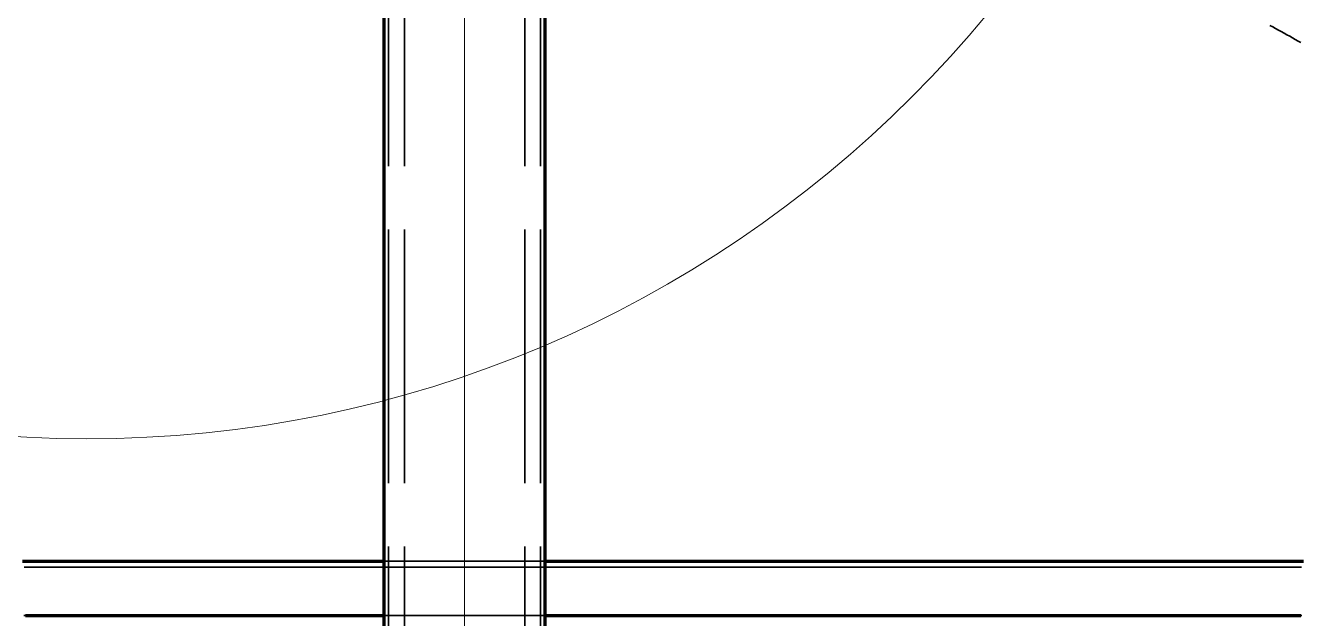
# Model space of a CAD drawing. Header units: millimetres. Extents: x 0 to 2382, y 0 to 420.
# Drawn here: x 282.48 to 302.61, y 297.55 to 306.91 of the extents above; entities that cross this region are included whole.
import ezdxf

# ---------------------------------------------------------------- set-up
doc = ezdxf.new("R2010")
doc.units = ezdxf.units.MM
doc.linetypes.add('IRAM-E-TRAZOS', pattern=[5, 4, -1])
doc.linetypes.add('IRAM-F-TRAZO-PUNTO', pattern=[20, 15, -2, 1, -2])
for name, color, linetype, lineweight in [('01-VISIBLE', 7, 'CONTINUOUS', 70), ('02-OCULTA', 4, 'IRAM-E-TRAZOS', 35), ('03-EJE', 1, 'IRAM-F-TRAZO-PUNTO', 18), ('08-FINA', 5, 'CONTINUOUS', 18)]:
    doc.layers.add(name, color=color, linetype=linetype, lineweight=lineweight)

msp = doc.modelspace()

# ---------------------------------------------------------------- linework, layer by layer
at = {"layer": '01-VISIBLE'}
for p, q in [((288.142, 285), (288.142, 313.962)), ((290.682, 285), (290.682, 313.962))]:
    msp.add_line(p, q, dxfattribs=at)
for points in [[(282.433, 298.45), (282.483, 298.45), (282.533, 298.45), (282.583, 298.45), (282.633, 298.45), (282.684, 298.45), (282.734, 298.45), (282.784, 298.45), (282.834, 298.45), (282.884, 298.45), (282.934, 298.45), (282.984, 298.45), (283.034, 298.45), (283.084, 298.45), (283.134, 298.45), (283.184, 298.45), (283.234, 298.45), (283.285, 298.45), (283.335, 298.45), (283.385, 298.45), (283.435, 298.45), (283.485, 298.45), (283.535, 298.45), (283.585, 298.45), (283.635, 298.45), (283.685, 298.45), (283.735, 298.45), (283.785, 298.45), (283.835, 298.45), (283.885, 298.45), (283.936, 298.45), (283.986, 298.45), (284.036, 298.45), (284.086, 298.45), (284.136, 298.45), (284.186, 298.45), (284.236, 298.45), (284.286, 298.45), (284.336, 298.45), (284.386, 298.45), (284.436, 298.45), (284.486, 298.45), (284.537, 298.45), (284.587, 298.45), (284.637, 298.45), (284.687, 298.45), (284.737, 298.45), (284.787, 298.45), (284.837, 298.45), (284.887, 298.45), (284.937, 298.45), (284.987, 298.45), (285.037, 298.45), (285.087, 298.45), (285.138, 298.45), (285.188, 298.45), (285.238, 298.45), (285.288, 298.45), (285.338, 298.45), (285.388, 298.45), (285.438, 298.45), (285.488, 298.45), (285.538, 298.45), (285.588, 298.45), (285.638, 298.45), (285.688, 298.45), (285.739, 298.45), (285.789, 298.45), (285.839, 298.45), (285.889, 298.45), (285.939, 298.45), (285.989, 298.45), (286.039, 298.45), (286.089, 298.45), (286.139, 298.45), (286.189, 298.45), (286.239, 298.45), (286.289, 298.45), (286.34, 298.45), (286.39, 298.45), (286.44, 298.45), (286.49, 298.45), (286.54, 298.45), (286.59, 298.45), (286.64, 298.45), (286.69, 298.45), (286.74, 298.45), (286.79, 298.45), (286.84, 298.45), (286.89, 298.45), (286.941, 298.45), (286.991, 298.45), (287.041, 298.45), (287.091, 298.45), (287.141, 298.45), (287.191, 298.45), (287.241, 298.45), (287.291, 298.45), (287.341, 298.45), (287.391, 298.45), (287.441, 298.45), (287.491, 298.45), (287.542, 298.45), (287.592, 298.45), (287.642, 298.45), (287.692, 298.45), (287.742, 298.45), (287.792, 298.45), (287.842, 298.45), (287.892, 298.45), (287.942, 298.45), (287.992, 298.45), (288.042, 298.45), (288.092, 298.45), (288.142, 298.45)], [(290.682, 298.45), (290.733, 298.45), (290.783, 298.45), (290.833, 298.45), (290.883, 298.45), (290.933, 298.45), (290.983, 298.45), (291.033, 298.45), (291.083, 298.45), (291.133, 298.45), (291.183, 298.45), (291.233, 298.45), (291.283, 298.45), (291.334, 298.45), (291.384, 298.45), (291.434, 298.45), (291.484, 298.45), (291.534, 298.45), (291.584, 298.45), (291.634, 298.45), (291.684, 298.45), (291.734, 298.45), (291.784, 298.45), (291.834, 298.45), (291.884, 298.45), (291.935, 298.45), (291.985, 298.45), (292.035, 298.45), (292.085, 298.45), (292.135, 298.45), (292.185, 298.45), (292.235, 298.45), (292.285, 298.45), (292.335, 298.45), (292.385, 298.45), (292.435, 298.45), (292.485, 298.45), (292.536, 298.45), (292.586, 298.45), (292.636, 298.45), (292.686, 298.45), (292.736, 298.45), (292.786, 298.45), (292.836, 298.45), (292.886, 298.45), (292.936, 298.45), (292.986, 298.45), (293.036, 298.45), (293.086, 298.45), (293.137, 298.45), (293.187, 298.45), (293.237, 298.45), (293.287, 298.45), (293.337, 298.45), (293.387, 298.45), (293.437, 298.45), (293.487, 298.45), (293.537, 298.45), (293.587, 298.45), (293.637, 298.45), (293.687, 298.45), (293.738, 298.45), (293.788, 298.45), (293.838, 298.45), (293.888, 298.45), (293.938, 298.45), (293.988, 298.45), (294.038, 298.45), (294.088, 298.45), (294.138, 298.45), (294.188, 298.45), (294.238, 298.45), (294.288, 298.45), (294.339, 298.45), (294.389, 298.45), (294.439, 298.45), (294.489, 298.45), (294.539, 298.45), (294.589, 298.45), (294.639, 298.45), (294.689, 298.45), (294.739, 298.45), (294.789, 298.45), (294.839, 298.45), (294.889, 298.45), (294.94, 298.45), (294.99, 298.45), (295.04, 298.45), (295.09, 298.45), (295.14, 298.45), (295.19, 298.45), (295.24, 298.45), (295.29, 298.45), (295.34, 298.45), (295.39, 298.45), (295.44, 298.45), (295.49, 298.45), (295.54, 298.45), (295.591, 298.45), (295.641, 298.45), (295.691, 298.45), (295.741, 298.45), (295.791, 298.45), (295.841, 298.45), (295.891, 298.45), (295.941, 298.45), (295.991, 298.45), (296.041, 298.45), (296.091, 298.45), (296.141, 298.45), (296.192, 298.45), (296.242, 298.45), (296.292, 298.45), (296.342, 298.45), (296.392, 298.45), (296.442, 298.45), (296.492, 298.45), (296.542, 298.45), (296.592, 298.45), (296.642, 298.45), (296.692, 298.45), (296.742, 298.45), (296.793, 298.45), (296.843, 298.45), (296.893, 298.45), (296.943, 298.45), (296.993, 298.45), (297.043, 298.45), (297.093, 298.45), (297.143, 298.45), (297.193, 298.45), (297.243, 298.45), (297.293, 298.45), (297.343, 298.45), (297.394, 298.45), (297.444, 298.45), (297.494, 298.45), (297.544, 298.45), (297.594, 298.45), (297.644, 298.45), (297.694, 298.45), (297.744, 298.45), (297.794, 298.45), (297.844, 298.45), (297.894, 298.45), (297.944, 298.45), (297.995, 298.45), (298.045, 298.45), (298.095, 298.45), (298.145, 298.45), (298.195, 298.45), (298.245, 298.45), (298.295, 298.45), (298.345, 298.45), (298.395, 298.45), (298.445, 298.45), (298.495, 298.45), (298.545, 298.45), (298.596, 298.45), (298.646, 298.45), (298.696, 298.45), (298.746, 298.45), (298.796, 298.45), (298.846, 298.45), (298.896, 298.45), (298.946, 298.45), (298.996, 298.45), (299.046, 298.45), (299.096, 298.45), (299.146, 298.45), (299.197, 298.45), (299.247, 298.45), (299.297, 298.45), (299.347, 298.45), (299.397, 298.45), (299.447, 298.45), (299.497, 298.45), (299.547, 298.45), (299.597, 298.45), (299.647, 298.45), (299.697, 298.45), (299.747, 298.45), (299.797, 298.45), (299.848, 298.45), (299.898, 298.45), (299.948, 298.45), (299.998, 298.45), (300.048, 298.45), (300.098, 298.45), (300.148, 298.45), (300.198, 298.45), (300.248, 298.45), (300.298, 298.45), (300.348, 298.45), (300.398, 298.45), (300.449, 298.45), (300.499, 298.45), (300.549, 298.45), (300.599, 298.45), (300.649, 298.45), (300.699, 298.45), (300.749, 298.45), (300.799, 298.45), (300.849, 298.45), (300.899, 298.45), (300.949, 298.45), (300.999, 298.45), (301.05, 298.45), (301.1, 298.45), (301.15, 298.45), (301.2, 298.45), (301.25, 298.45), (301.3, 298.45), (301.35, 298.45), (301.4, 298.45), (301.45, 298.45), (301.5, 298.45), (301.55, 298.45), (301.6, 298.45), (301.651, 298.45), (301.701, 298.45), (301.751, 298.45), (301.801, 298.45), (301.851, 298.45), (301.901, 298.45), (301.951, 298.45), (302.001, 298.45), (302.051, 298.45), (302.101, 298.45), (302.151, 298.45), (302.201, 298.45), (302.252, 298.45), (302.302, 298.45), (302.352, 298.45), (302.402, 298.45), (302.452, 298.45), (302.502, 298.45), (302.552, 298.45), (302.602, 298.45), (302.652, 298.45)], [(282.479, 297.595), (282.529, 297.595), (282.579, 297.595), (282.629, 297.595), (282.68, 297.595), (282.73, 297.595), (282.78, 297.595), (282.83, 297.595), (282.88, 297.595), (282.93, 297.595), (282.98, 297.595), (283.03, 297.595), (283.081, 297.595), (283.131, 297.595), (283.181, 297.595), (283.231, 297.595), (283.281, 297.595), (283.331, 297.595), (283.381, 297.595), (283.431, 297.595), (283.481, 297.595), (283.532, 297.595), (283.582, 297.595), (283.632, 297.595), (283.682, 297.595), (283.732, 297.595), (283.782, 297.595), (283.832, 297.595), (283.882, 297.595), (283.933, 297.595), (283.983, 297.595), (284.033, 297.595), (284.083, 297.595), (284.133, 297.595), (284.183, 297.595), (284.233, 297.595), (284.283, 297.595), (284.334, 297.595), (284.384, 297.595), (284.434, 297.595), (284.484, 297.595), (284.534, 297.595), (284.584, 297.595), (284.634, 297.595), (284.684, 297.595), (284.734, 297.595), (284.785, 297.595), (284.835, 297.595), (284.885, 297.595), (284.935, 297.595), (284.985, 297.595), (285.035, 297.595), (285.085, 297.595), (285.135, 297.595), (285.186, 297.595), (285.236, 297.595), (285.286, 297.595), (285.336, 297.595), (285.386, 297.595), (285.436, 297.595), (285.486, 297.595), (285.536, 297.595), (285.586, 297.595), (285.637, 297.595), (285.687, 297.595), (285.737, 297.595), (285.787, 297.595), (285.837, 297.595), (285.887, 297.595), (285.937, 297.595), (285.987, 297.595), (286.038, 297.595), (286.088, 297.595), (286.138, 297.595), (286.188, 297.595), (286.238, 297.595), (286.288, 297.595), (286.338, 297.595), (286.388, 297.595), (286.438, 297.595), (286.489, 297.595), (286.539, 297.595), (286.589, 297.595), (286.639, 297.595), (286.689, 297.595), (286.739, 297.595), (286.789, 297.595), (286.839, 297.595), (286.89, 297.595), (286.94, 297.595), (286.99, 297.595), (287.04, 297.595), (287.09, 297.595), (287.14, 297.595), (287.19, 297.595), (287.24, 297.595), (287.29, 297.595), (287.341, 297.595), (287.391, 297.595), (287.441, 297.595), (287.491, 297.595), (287.541, 297.595), (287.591, 297.595), (287.641, 297.595), (287.691, 297.595), (287.742, 297.595), (287.792, 297.595), (287.842, 297.595), (287.892, 297.595), (287.942, 297.595), (287.992, 297.595), (288.042, 297.595), (288.092, 297.595), (288.142, 297.595)], [(290.682, 297.595), (290.733, 297.595), (290.783, 297.595), (290.833, 297.595), (290.883, 297.595), (290.933, 297.595), (290.983, 297.595), (291.033, 297.595), (291.083, 297.595), (291.134, 297.595), (291.184, 297.595), (291.234, 297.595), (291.284, 297.595), (291.334, 297.595), (291.384, 297.595), (291.434, 297.595), (291.484, 297.595), (291.535, 297.595), (291.585, 297.595), (291.635, 297.595), (291.685, 297.595), (291.735, 297.595), (291.785, 297.595), (291.835, 297.595), (291.885, 297.595), (291.935, 297.595), (291.986, 297.595), (292.036, 297.595), (292.086, 297.595), (292.136, 297.595), (292.186, 297.595), (292.236, 297.595), (292.286, 297.595), (292.336, 297.595), (292.387, 297.595), (292.437, 297.595), (292.487, 297.595), (292.537, 297.595), (292.587, 297.595), (292.637, 297.595), (292.687, 297.595), (292.737, 297.595), (292.787, 297.595), (292.838, 297.595), (292.888, 297.595), (292.938, 297.595), (292.988, 297.595), (293.038, 297.595), (293.088, 297.595), (293.138, 297.595), (293.188, 297.595), (293.239, 297.595), (293.289, 297.595), (293.339, 297.595), (293.389, 297.595), (293.439, 297.595), (293.489, 297.595), (293.539, 297.595), (293.589, 297.595), (293.639, 297.595), (293.69, 297.595), (293.74, 297.595), (293.79, 297.595), (293.84, 297.595), (293.89, 297.595), (293.94, 297.595), (293.99, 297.595), (294.04, 297.595), (294.091, 297.595), (294.141, 297.595), (294.191, 297.595), (294.241, 297.595), (294.291, 297.595), (294.341, 297.595), (294.391, 297.595), (294.441, 297.595), (294.491, 297.595), (294.542, 297.595), (294.592, 297.595), (294.642, 297.595), (294.692, 297.595), (294.742, 297.595), (294.792, 297.595), (294.842, 297.595), (294.892, 297.595), (294.943, 297.595), (294.993, 297.595), (295.043, 297.595), (295.093, 297.595), (295.143, 297.595), (295.193, 297.595), (295.243, 297.595), (295.293, 297.595), (295.344, 297.595), (295.394, 297.595), (295.444, 297.595), (295.494, 297.595), (295.544, 297.595), (295.594, 297.595), (295.644, 297.595), (295.694, 297.595), (295.744, 297.595), (295.795, 297.595), (295.845, 297.595), (295.895, 297.595), (295.945, 297.595), (295.995, 297.595), (296.045, 297.595), (296.095, 297.595), (296.145, 297.595), (296.196, 297.595), (296.246, 297.595), (296.296, 297.595), (296.346, 297.595), (296.396, 297.595), (296.446, 297.595), (296.496, 297.595), (296.546, 297.595), (296.596, 297.595), (296.647, 297.595), (296.697, 297.595), (296.747, 297.595), (296.797, 297.595), (296.847, 297.595), (296.897, 297.595), (296.947, 297.595), (296.997, 297.595), (297.048, 297.595), (297.098, 297.595), (297.148, 297.595), (297.198, 297.595), (297.248, 297.595), (297.298, 297.595), (297.348, 297.595), (297.398, 297.595), (297.448, 297.595), (297.499, 297.595), (297.549, 297.595), (297.599, 297.595), (297.649, 297.595), (297.699, 297.595), (297.749, 297.595), (297.799, 297.595), (297.849, 297.595), (297.9, 297.595), (297.95, 297.595), (298, 297.595), (298.05, 297.595), (298.1, 297.595), (298.15, 297.595), (298.2, 297.595), (298.25, 297.595), (298.3, 297.595), (298.351, 297.595), (298.401, 297.595), (298.451, 297.595), (298.501, 297.595), (298.551, 297.595), (298.601, 297.595), (298.651, 297.595), (298.701, 297.595), (298.752, 297.595), (298.802, 297.595), (298.852, 297.595), (298.902, 297.595), (298.952, 297.595), (299.002, 297.595), (299.052, 297.595), (299.102, 297.595), (299.153, 297.595), (299.203, 297.595), (299.253, 297.595), (299.303, 297.595), (299.353, 297.595), (299.403, 297.595), (299.453, 297.595), (299.503, 297.595), (299.553, 297.595), (299.604, 297.595), (299.654, 297.595), (299.704, 297.595), (299.754, 297.595), (299.804, 297.595), (299.854, 297.595), (299.904, 297.595), (299.954, 297.595), (300.005, 297.595), (300.055, 297.595), (300.105, 297.595), (300.155, 297.595), (300.205, 297.595), (300.255, 297.595), (300.305, 297.595), (300.355, 297.595), (300.405, 297.595), (300.456, 297.595), (300.506, 297.595), (300.556, 297.595), (300.606, 297.595), (300.656, 297.595), (300.706, 297.595), (300.756, 297.595), (300.806, 297.595), (300.857, 297.595), (300.907, 297.595), (300.957, 297.595), (301.007, 297.595), (301.057, 297.595), (301.107, 297.595), (301.157, 297.595), (301.207, 297.595), (301.257, 297.595), (301.308, 297.595), (301.358, 297.595), (301.408, 297.595), (301.458, 297.595), (301.508, 297.595), (301.558, 297.595), (301.608, 297.595), (301.658, 297.595), (301.709, 297.595), (301.759, 297.595), (301.809, 297.595), (301.859, 297.595), (301.909, 297.595), (301.959, 297.595), (302.009, 297.595), (302.059, 297.595), (302.109, 297.595), (302.16, 297.595), (302.21, 297.595), (302.26, 297.595), (302.31, 297.595), (302.36, 297.595), (302.41, 297.595), (302.46, 297.595), (302.51, 297.595), (302.561, 297.595), (302.611, 297.595)]]:
    msp.add_lwpolyline(points, dxfattribs=at)
at = {"layer": '02-OCULTA'}
for p, q in [((288.142, 313.962), (288.142, 285)), ((290.682, 313.962), (290.682, 285)), ((288.212, 219.685), (288.212, 312.118)), ((288.462, 219.685), (288.462, 312.118)), ((290.362, 219.685), (290.362, 312.118)), ((290.612, 219.685), (290.612, 312.118))]:
    msp.add_line(p, q, dxfattribs=at)
for points in [[(302.125, 306.906), (302.17, 306.882), (302.214, 306.857), (302.259, 306.833), (302.303, 306.809), (302.347, 306.784), (302.392, 306.76), (302.436, 306.735), (302.48, 306.71), (302.524, 306.685), (302.568, 306.66), (302.612, 306.635)], [(289.412, 298.45), (289.362, 298.45), (289.312, 298.45), (289.262, 298.45), (289.212, 298.45), (289.162, 298.45), (289.112, 298.45), (289.062, 298.45), (289.012, 298.45), (288.962, 298.45), (288.912, 298.45), (288.862, 298.45), (288.812, 298.45), (288.762, 298.45), (288.712, 298.45), (288.662, 298.45), (288.611, 298.45), (288.561, 298.45), (288.511, 298.45), (288.461, 298.45), (288.411, 298.45), (288.361, 298.45), (288.311, 298.45), (288.261, 298.45), (288.211, 298.45), (288.161, 298.45), (288.111, 298.45), (288.061, 298.45), (288.011, 298.45), (287.961, 298.45), (287.911, 298.45), (287.86, 298.45), (287.81, 298.45), (287.76, 298.45), (287.71, 298.45), (287.66, 298.45), (287.61, 298.45), (287.56, 298.45), (287.51, 298.45), (287.46, 298.45), (287.41, 298.45), (287.36, 298.45), (287.31, 298.45), (287.26, 298.45), (287.21, 298.45), (287.16, 298.45), (287.109, 298.45), (287.059, 298.45), (287.009, 298.45), (286.959, 298.45), (286.909, 298.45), (286.859, 298.45), (286.809, 298.45), (286.759, 298.45), (286.709, 298.45), (286.659, 298.45), (286.609, 298.45), (286.559, 298.45), (286.509, 298.45), (286.459, 298.45), (286.409, 298.45), (286.358, 298.45), (286.308, 298.45), (286.258, 298.45), (286.208, 298.45), (286.158, 298.45), (286.108, 298.45), (286.058, 298.45), (286.008, 298.45), (285.958, 298.45), (285.908, 298.45), (285.858, 298.45), (285.808, 298.45), (285.758, 298.45), (285.708, 298.45), (285.658, 298.45), (285.607, 298.45), (285.557, 298.45), (285.507, 298.45), (285.457, 298.45), (285.407, 298.45), (285.357, 298.45), (285.307, 298.45), (285.257, 298.45), (285.207, 298.45), (285.157, 298.45), (285.107, 298.45), (285.057, 298.45), (285.007, 298.45), (284.957, 298.45), (284.907, 298.45), (284.857, 298.45), (284.806, 298.45), (284.756, 298.45), (284.706, 298.45), (284.656, 298.45), (284.606, 298.45), (284.556, 298.45), (284.506, 298.45), (284.456, 298.45), (284.406, 298.45), (284.356, 298.45), (284.306, 298.45), (284.256, 298.45), (284.206, 298.45), (284.156, 298.45), (284.106, 298.45), (284.055, 298.45), (284.005, 298.45), (283.955, 298.45), (283.905, 298.45), (283.855, 298.45), (283.805, 298.45), (283.755, 298.45), (283.705, 298.45), (283.655, 298.45), (283.605, 298.45), (283.555, 298.45), (283.505, 298.45), (283.455, 298.45), (283.405, 298.45), (283.355, 298.45), (283.304, 298.45), (283.254, 298.45), (283.204, 298.45), (283.154, 298.45), (283.104, 298.45), (283.054, 298.45), (283.004, 298.45), (282.954, 298.45), (282.904, 298.45), (282.854, 298.45), (282.804, 298.45), (282.754, 298.45), (282.704, 298.45), (282.654, 298.45), (282.604, 298.45), (282.553, 298.45), (282.503, 298.45), (282.453, 298.45)], [(289.412, 298.355), (289.362, 298.355), (289.312, 298.355), (289.262, 298.355), (289.212, 298.355), (289.162, 298.355), (289.112, 298.355), (289.062, 298.355), (289.012, 298.355), (288.962, 298.355), (288.912, 298.355), (288.862, 298.355), (288.812, 298.355), (288.762, 298.355), (288.712, 298.355), (288.662, 298.355), (288.612, 298.355), (288.562, 298.355), (288.512, 298.355), (288.462, 298.355), (288.412, 298.355), (288.362, 298.355), (288.312, 298.355), (288.262, 298.355), (288.212, 298.355), (288.162, 298.355), (288.112, 298.355), (288.062, 298.355), (288.012, 298.355), (287.962, 298.355), (287.912, 298.355), (287.861, 298.355), (287.811, 298.355), (287.761, 298.355), (287.711, 298.355), (287.661, 298.355), (287.611, 298.355), (287.561, 298.355), (287.511, 298.355), (287.461, 298.355), (287.411, 298.355), (287.361, 298.355), (287.311, 298.355), (287.261, 298.355), (287.211, 298.355), (287.161, 298.355), (287.111, 298.355), (287.061, 298.355), (287.011, 298.355), (286.961, 298.355), (286.911, 298.355), (286.861, 298.355), (286.811, 298.355), (286.761, 298.355), (286.711, 298.355), (286.661, 298.355), (286.611, 298.355), (286.561, 298.355), (286.511, 298.355), (286.461, 298.355), (286.411, 298.355), (286.361, 298.355), (286.31, 298.355), (286.26, 298.355), (286.21, 298.355), (286.16, 298.355), (286.11, 298.355), (286.06, 298.355), (286.01, 298.355), (285.96, 298.355), (285.91, 298.355), (285.86, 298.355), (285.81, 298.355), (285.76, 298.355), (285.71, 298.355), (285.66, 298.355), (285.61, 298.355), (285.56, 298.355), (285.51, 298.355), (285.46, 298.355), (285.41, 298.355), (285.36, 298.355), (285.31, 298.355), (285.26, 298.355), (285.21, 298.355), (285.16, 298.355), (285.11, 298.355), (285.06, 298.355), (285.01, 298.355), (284.96, 298.355), (284.91, 298.355), (284.86, 298.355), (284.81, 298.355), (284.759, 298.355), (284.709, 298.355), (284.659, 298.355), (284.609, 298.355), (284.559, 298.355), (284.509, 298.355), (284.459, 298.355), (284.409, 298.355), (284.359, 298.355), (284.309, 298.355), (284.259, 298.355), (284.209, 298.355), (284.159, 298.355), (284.109, 298.355), (284.059, 298.355), (284.009, 298.355), (283.959, 298.355), (283.909, 298.355), (283.859, 298.355), (283.809, 298.355), (283.759, 298.355), (283.709, 298.355), (283.659, 298.355), (283.609, 298.355), (283.559, 298.355), (283.509, 298.355), (283.459, 298.355), (283.409, 298.355), (283.359, 298.355), (283.309, 298.355), (283.259, 298.355), (283.208, 298.355), (283.158, 298.355), (283.108, 298.355), (283.058, 298.355), (283.008, 298.355), (282.958, 298.355), (282.908, 298.355), (282.858, 298.355), (282.808, 298.355), (282.758, 298.355), (282.708, 298.355), (282.658, 298.355), (282.608, 298.355), (282.558, 298.355), (282.508, 298.355), (282.458, 298.355)], [(289.412, 298.45), (289.362, 298.45), (289.312, 298.45), (289.262, 298.45), (289.212, 298.45), (289.162, 298.45), (289.112, 298.45), (289.062, 298.45), (289.012, 298.45), (288.962, 298.45), (288.912, 298.45), (288.862, 298.45), (288.812, 298.45), (288.762, 298.45), (288.712, 298.45), (288.662, 298.45), (288.612, 298.45), (288.562, 298.45), (288.512, 298.45), (288.462, 298.45), (288.412, 298.45), (288.362, 298.45), (288.312, 298.45), (288.262, 298.45), (288.212, 298.45), (288.162, 298.45), (288.112, 298.45), (288.062, 298.45), (288.012, 298.45), (287.962, 298.45), (287.912, 298.45), (287.862, 298.45), (287.812, 298.45), (287.762, 298.45), (287.712, 298.45), (287.662, 298.45), (287.612, 298.45), (287.562, 298.45), (287.512, 298.45), (287.462, 298.45), (287.412, 298.45), (287.362, 298.45), (287.312, 298.45), (287.262, 298.45), (287.212, 298.45), (287.162, 298.45), (287.112, 298.45), (287.062, 298.45), (287.012, 298.45), (286.962, 298.45), (286.912, 298.45), (286.862, 298.45), (286.812, 298.45), (286.762, 298.45), (286.712, 298.45), (286.662, 298.45), (286.612, 298.45), (286.562, 298.45), (286.512, 298.45), (286.462, 298.45), (286.412, 298.45), (286.362, 298.45), (286.312, 298.45), (286.262, 298.45), (286.212, 298.45), (286.162, 298.45), (286.112, 298.45), (286.062, 298.45), (286.012, 298.45), (285.962, 298.45), (285.912, 298.45), (285.862, 298.45), (285.812, 298.45), (285.762, 298.45), (285.712, 298.45), (285.662, 298.45), (285.612, 298.45), (285.562, 298.45), (285.512, 298.45), (285.462, 298.45), (285.412, 298.45), (285.362, 298.45), (285.312, 298.45), (285.262, 298.45), (285.212, 298.45), (285.162, 298.45), (285.112, 298.45), (285.062, 298.45), (285.012, 298.45), (284.962, 298.45), (284.912, 298.45), (284.862, 298.45), (284.812, 298.45), (284.762, 298.45), (284.712, 298.45), (284.662, 298.45), (284.612, 298.45), (284.562, 298.45), (284.512, 298.45), (284.462, 298.45), (284.412, 298.45), (284.362, 298.45), (284.312, 298.45), (284.262, 298.45), (284.212, 298.45), (284.162, 298.45), (284.112, 298.45), (284.062, 298.45), (284.012, 298.45), (283.962, 298.45), (283.912, 298.45), (283.862, 298.45), (283.812, 298.45), (283.762, 298.45), (283.712, 298.45), (283.662, 298.45), (283.612, 298.45), (283.562, 298.45), (283.512, 298.45), (283.462, 298.45), (283.412, 298.45), (283.362, 298.45), (283.312, 298.45), (283.262, 298.45), (283.212, 298.45), (283.162, 298.45), (283.112, 298.45), (283.062, 298.45), (283.012, 298.45), (282.962, 298.45), (282.912, 298.45), (282.862, 298.45), (282.812, 298.45), (282.762, 298.45), (282.712, 298.45), (282.662, 298.45), (282.612, 298.45), (282.562, 298.45), (282.512, 298.45), (282.462, 298.45)], [(282.468, 298.45), (282.563, 298.45), (282.659, 298.45), (282.754, 298.45), (282.849, 298.45), (282.944, 298.45), (283.039, 298.45), (283.134, 298.45), (283.229, 298.45), (283.324, 298.45), (283.42, 298.45), (283.515, 298.45), (283.61, 298.45), (283.705, 298.45), (283.8, 298.45), (283.895, 298.45), (283.99, 298.45), (284.085, 298.45), (284.181, 298.45), (284.276, 298.45), (284.371, 298.45), (284.466, 298.45), (284.561, 298.45), (284.656, 298.45), (284.751, 298.45), (284.846, 298.45), (284.942, 298.45), (285.037, 298.45), (285.132, 298.45), (285.227, 298.45), (285.322, 298.45), (285.417, 298.45), (285.512, 298.45), (285.607, 298.45), (285.703, 298.45), (285.798, 298.45), (285.893, 298.45), (285.988, 298.45), (286.083, 298.45), (286.178, 298.45), (286.273, 298.45), (286.368, 298.45), (286.464, 298.45), (286.559, 298.45), (286.654, 298.45), (286.749, 298.45), (286.844, 298.45), (286.939, 298.45), (287.034, 298.45), (287.129, 298.45), (287.225, 298.45), (287.32, 298.45), (287.415, 298.45), (287.51, 298.45), (287.605, 298.45), (287.7, 298.45), (287.795, 298.45), (287.89, 298.45), (287.986, 298.45), (288.081, 298.45), (288.176, 298.45), (288.271, 298.45), (288.366, 298.45), (288.461, 298.45), (288.556, 298.45), (288.651, 298.45), (288.747, 298.45), (288.842, 298.45), (288.937, 298.45), (289.032, 298.45), (289.127, 298.45), (289.222, 298.45), (289.317, 298.45), (289.412, 298.45), (289.508, 298.45), (289.603, 298.45), (289.698, 298.45), (289.793, 298.45), (289.888, 298.45), (289.983, 298.45), (290.078, 298.45), (290.173, 298.45), (290.269, 298.45), (290.364, 298.45), (290.459, 298.45), (290.554, 298.45), (290.649, 298.45), (290.744, 298.45), (290.839, 298.45), (290.934, 298.45), (291.03, 298.45), (291.125, 298.45), (291.22, 298.45), (291.315, 298.45), (291.41, 298.45), (291.505, 298.45), (291.6, 298.45), (291.695, 298.45), (291.791, 298.45), (291.886, 298.45), (291.981, 298.45), (292.076, 298.45), (292.171, 298.45), (292.266, 298.45), (292.361, 298.45), (292.456, 298.45), (292.552, 298.45), (292.647, 298.45), (292.742, 298.45), (292.837, 298.45), (292.932, 298.45), (293.027, 298.45), (293.122, 298.45), (293.217, 298.45), (293.313, 298.45), (293.408, 298.45), (293.503, 298.45), (293.598, 298.45), (293.693, 298.45), (293.788, 298.45), (293.883, 298.45), (293.978, 298.45), (294.074, 298.45), (294.169, 298.45), (294.264, 298.45), (294.359, 298.45), (294.454, 298.45), (294.549, 298.45), (294.644, 298.45), (294.739, 298.45), (294.835, 298.45), (294.93, 298.45), (295.025, 298.45), (295.12, 298.45), (295.215, 298.45), (295.31, 298.45), (295.405, 298.45), (295.5, 298.45), (295.596, 298.45), (295.691, 298.45), (295.786, 298.45), (295.881, 298.45), (295.976, 298.45), (296.071, 298.45), (296.166, 298.45), (296.261, 298.45), (296.357, 298.45), (296.452, 298.45), (296.547, 298.45), (296.642, 298.45), (296.737, 298.45), (296.832, 298.45), (296.927, 298.45), (297.022, 298.45), (297.118, 298.45), (297.213, 298.45), (297.308, 298.45), (297.403, 298.45), (297.498, 298.45), (297.593, 298.45), (297.688, 298.45), (297.783, 298.45), (297.879, 298.45), (297.974, 298.45), (298.069, 298.45), (298.164, 298.45), (298.259, 298.45), (298.354, 298.45), (298.449, 298.45), (298.544, 298.45), (298.64, 298.45), (298.735, 298.45), (298.83, 298.45), (298.925, 298.45), (299.02, 298.45), (299.115, 298.45), (299.21, 298.45), (299.305, 298.45), (299.401, 298.45), (299.496, 298.45), (299.591, 298.45), (299.686, 298.45), (299.781, 298.45), (299.876, 298.45), (299.971, 298.45), (300.066, 298.45), (300.162, 298.45), (300.257, 298.45), (300.352, 298.45), (300.447, 298.45), (300.542, 298.45), (300.637, 298.45), (300.732, 298.45), (300.827, 298.45), (300.923, 298.45), (301.018, 298.45), (301.113, 298.45), (301.208, 298.45), (301.303, 298.45), (301.398, 298.45), (301.493, 298.45), (301.588, 298.45), (301.684, 298.45), (301.779, 298.45), (301.874, 298.45), (301.969, 298.45), (302.064, 298.45), (302.159, 298.45), (302.254, 298.45), (302.349, 298.45), (302.445, 298.45), (302.54, 298.45), (302.635, 298.45)], [(302.607, 298.355), (302.511, 298.355), (302.415, 298.355), (302.318, 298.355), (302.222, 298.355), (302.126, 298.355), (302.029, 298.355), (301.933, 298.355), (301.837, 298.355), (301.741, 298.355), (301.644, 298.355), (301.548, 298.355), (301.452, 298.355), (301.355, 298.355), (301.259, 298.355), (301.163, 298.355), (301.066, 298.355), (300.97, 298.355), (300.874, 298.355), (300.777, 298.355), (300.681, 298.355), (300.585, 298.355), (300.488, 298.355), (300.392, 298.355), (300.296, 298.355), (300.2, 298.355), (300.103, 298.355), (300.007, 298.355), (299.911, 298.355), (299.814, 298.355), (299.718, 298.355), (299.622, 298.355), (299.525, 298.355), (299.429, 298.355), (299.333, 298.355), (299.236, 298.355), (299.14, 298.355), (299.044, 298.355), (298.947, 298.355), (298.851, 298.355), (298.755, 298.355), (298.659, 298.355), (298.562, 298.355), (298.466, 298.355), (298.37, 298.355), (298.273, 298.355), (298.177, 298.355), (298.081, 298.355), (297.984, 298.355), (297.888, 298.355), (297.792, 298.355), (297.695, 298.355), (297.599, 298.355), (297.503, 298.355), (297.406, 298.355), (297.31, 298.355), (297.214, 298.355), (297.117, 298.355), (297.021, 298.355), (296.925, 298.355), (296.829, 298.355), (296.732, 298.355), (296.636, 298.355), (296.54, 298.355), (296.443, 298.355), (296.347, 298.355), (296.251, 298.355), (296.154, 298.355), (296.058, 298.355), (295.962, 298.355), (295.865, 298.355), (295.769, 298.355), (295.673, 298.355), (295.577, 298.355), (295.48, 298.355), (295.384, 298.355), (295.288, 298.355), (295.191, 298.355), (295.095, 298.355), (294.999, 298.355), (294.902, 298.355), (294.806, 298.355), (294.71, 298.355), (294.613, 298.355), (294.517, 298.355), (294.421, 298.355), (294.324, 298.355), (294.228, 298.355), (294.132, 298.355), (294.036, 298.355), (293.939, 298.355), (293.843, 298.355), (293.747, 298.355), (293.65, 298.355), (293.554, 298.355), (293.458, 298.355), (293.361, 298.355), (293.265, 298.355), (293.169, 298.355), (293.072, 298.355), (292.976, 298.355), (292.88, 298.355), (292.783, 298.355), (292.687, 298.355), (292.591, 298.355), (292.495, 298.355), (292.398, 298.355), (292.302, 298.355), (292.206, 298.355), (292.109, 298.355), (292.013, 298.355), (291.917, 298.355), (291.82, 298.355), (291.724, 298.355), (291.628, 298.355), (291.531, 298.355), (291.435, 298.355), (291.339, 298.355), (291.242, 298.355), (291.146, 298.355), (291.05, 298.355), (290.954, 298.355), (290.857, 298.355), (290.761, 298.355), (290.665, 298.355), (290.568, 298.355), (290.472, 298.355), (290.376, 298.355), (290.279, 298.355), (290.183, 298.355), (290.087, 298.355), (289.99, 298.355), (289.894, 298.355), (289.798, 298.355), (289.701, 298.355), (289.605, 298.355), (289.509, 298.355), (289.412, 298.355), (289.316, 298.355), (289.22, 298.355), (289.124, 298.355), (289.027, 298.355), (288.931, 298.355), (288.835, 298.355), (288.738, 298.355), (288.642, 298.355), (288.546, 298.355), (288.449, 298.355), (288.353, 298.355), (288.257, 298.355), (288.16, 298.355), (288.064, 298.355), (287.968, 298.355), (287.872, 298.355), (287.775, 298.355), (287.679, 298.355), (287.583, 298.355), (287.486, 298.355), (287.39, 298.355), (287.294, 298.355), (287.197, 298.355), (287.101, 298.355), (287.005, 298.355), (286.908, 298.355), (286.812, 298.355), (286.716, 298.355), (286.619, 298.355), (286.523, 298.355), (286.427, 298.355), (286.331, 298.355), (286.234, 298.355), (286.138, 298.355), (286.042, 298.355), (285.945, 298.355), (285.849, 298.355), (285.753, 298.355), (285.656, 298.355), (285.56, 298.355), (285.464, 298.355), (285.367, 298.355), (285.271, 298.355), (285.175, 298.355), (285.078, 298.355), (284.982, 298.355), (284.886, 298.355), (284.79, 298.355), (284.693, 298.355), (284.597, 298.355), (284.501, 298.355), (284.404, 298.355), (284.308, 298.355), (284.212, 298.355), (284.115, 298.355), (284.019, 298.355), (283.923, 298.355), (283.826, 298.355), (283.73, 298.355), (283.634, 298.355), (283.537, 298.355), (283.441, 298.355), (283.345, 298.355), (283.249, 298.355), (283.152, 298.355), (283.056, 298.355), (282.96, 298.355), (282.863, 298.355), (282.767, 298.355), (282.671, 298.355), (282.574, 298.355), (282.478, 298.355)], [(288.142, 298.45), (288.193, 298.45), (288.244, 298.45), (288.295, 298.45), (288.346, 298.45), (288.396, 298.45), (288.447, 298.45), (288.498, 298.45), (288.549, 298.45), (288.6, 298.45), (288.65, 298.45), (288.701, 298.45), (288.752, 298.45), (288.803, 298.45), (288.854, 298.45), (288.904, 298.45), (288.955, 298.45), (289.006, 298.45), (289.057, 298.45), (289.108, 298.45), (289.158, 298.45), (289.209, 298.45), (289.26, 298.45), (289.311, 298.45), (289.362, 298.45), (289.412, 298.45), (289.463, 298.45), (289.514, 298.45), (289.565, 298.45), (289.616, 298.45), (289.666, 298.45), (289.717, 298.45), (289.768, 298.45), (289.819, 298.45), (289.87, 298.45), (289.92, 298.45), (289.971, 298.45), (290.022, 298.45), (290.073, 298.45), (290.124, 298.45), (290.174, 298.45), (290.225, 298.45), (290.276, 298.45), (290.327, 298.45), (290.378, 298.45), (290.428, 298.45), (290.479, 298.45), (290.53, 298.45), (290.581, 298.45), (290.632, 298.45), (290.682, 298.45)], [(302.612, 298.45), (302.562, 298.45), (302.512, 298.45), (302.462, 298.45), (302.412, 298.45), (302.362, 298.45), (302.312, 298.45), (302.262, 298.45), (302.212, 298.45), (302.162, 298.45), (302.112, 298.45), (302.062, 298.45), (302.012, 298.45), (301.962, 298.45), (301.912, 298.45), (301.862, 298.45), (301.812, 298.45), (301.762, 298.45), (301.712, 298.45), (301.662, 298.45), (301.612, 298.45), (301.562, 298.45), (301.512, 298.45), (301.462, 298.45), (301.412, 298.45), (301.362, 298.45), (301.312, 298.45), (301.262, 298.45), (301.212, 298.45), (301.162, 298.45), (301.112, 298.45), (301.062, 298.45), (301.012, 298.45), (300.962, 298.45), (300.912, 298.45), (300.862, 298.45), (300.812, 298.45), (300.762, 298.45), (300.712, 298.45), (300.662, 298.45), (300.612, 298.45), (300.562, 298.45), (300.512, 298.45), (300.462, 298.45), (300.412, 298.45), (300.362, 298.45), (300.312, 298.45), (300.262, 298.45), (300.212, 298.45), (300.162, 298.45), (300.112, 298.45), (300.062, 298.45), (300.012, 298.45), (299.962, 298.45), (299.912, 298.45), (299.862, 298.45), (299.812, 298.45), (299.762, 298.45), (299.712, 298.45), (299.662, 298.45), (299.612, 298.45), (299.562, 298.45), (299.512, 298.45), (299.462, 298.45), (299.412, 298.45), (299.362, 298.45), (299.312, 298.45), (299.262, 298.45), (299.212, 298.45), (299.162, 298.45), (299.112, 298.45), (299.062, 298.45), (299.012, 298.45), (298.962, 298.45), (298.912, 298.45), (298.862, 298.45), (298.812, 298.45), (298.762, 298.45), (298.712, 298.45), (298.662, 298.45), (298.612, 298.45), (298.562, 298.45), (298.512, 298.45), (298.462, 298.45), (298.412, 298.45), (298.362, 298.45), (298.312, 298.45), (298.262, 298.45), (298.212, 298.45), (298.162, 298.45), (298.112, 298.45), (298.062, 298.45), (298.012, 298.45), (297.962, 298.45), (297.912, 298.45), (297.862, 298.45), (297.812, 298.45), (297.762, 298.45), (297.712, 298.45), (297.662, 298.45), (297.612, 298.45), (297.562, 298.45), (297.512, 298.45), (297.462, 298.45), (297.412, 298.45), (297.362, 298.45), (297.312, 298.45), (297.262, 298.45), (297.212, 298.45), (297.162, 298.45), (297.112, 298.45), (297.062, 298.45), (297.012, 298.45), (296.962, 298.45), (296.912, 298.45), (296.862, 298.45), (296.812, 298.45), (296.762, 298.45), (296.712, 298.45), (296.662, 298.45), (296.612, 298.45), (296.562, 298.45), (296.512, 298.45), (296.462, 298.45), (296.412, 298.45), (296.362, 298.45), (296.312, 298.45), (296.262, 298.45), (296.212, 298.45), (296.162, 298.45), (296.112, 298.45), (296.062, 298.45), (296.012, 298.45), (295.962, 298.45), (295.912, 298.45), (295.862, 298.45), (295.812, 298.45), (295.762, 298.45), (295.712, 298.45), (295.662, 298.45), (295.612, 298.45), (295.562, 298.45), (295.512, 298.45), (295.462, 298.45), (295.412, 298.45), (295.362, 298.45), (295.312, 298.45), (295.262, 298.45), (295.212, 298.45), (295.162, 298.45), (295.112, 298.45), (295.062, 298.45), (295.012, 298.45), (294.962, 298.45), (294.912, 298.45), (294.862, 298.45), (294.812, 298.45), (294.762, 298.45), (294.712, 298.45), (294.662, 298.45), (294.612, 298.45), (294.562, 298.45), (294.512, 298.45), (294.462, 298.45), (294.412, 298.45), (294.362, 298.45), (294.312, 298.45), (294.262, 298.45), (294.212, 298.45), (294.162, 298.45), (294.112, 298.45), (294.062, 298.45), (294.012, 298.45), (293.962, 298.45), (293.912, 298.45), (293.862, 298.45), (293.812, 298.45), (293.762, 298.45), (293.712, 298.45), (293.662, 298.45), (293.612, 298.45), (293.562, 298.45), (293.512, 298.45), (293.462, 298.45), (293.412, 298.45), (293.362, 298.45), (293.312, 298.45), (293.262, 298.45), (293.212, 298.45), (293.162, 298.45), (293.112, 298.45), (293.062, 298.45), (293.012, 298.45), (292.962, 298.45), (292.912, 298.45), (292.862, 298.45), (292.812, 298.45), (292.762, 298.45), (292.712, 298.45), (292.662, 298.45), (292.612, 298.45), (292.562, 298.45), (292.512, 298.45), (292.462, 298.45), (292.412, 298.45), (292.362, 298.45), (292.312, 298.45), (292.262, 298.45), (292.212, 298.45), (292.162, 298.45), (292.112, 298.45), (292.062, 298.45), (292.012, 298.45), (291.962, 298.45), (291.912, 298.45), (291.862, 298.45), (291.812, 298.45), (291.762, 298.45), (291.712, 298.45), (291.662, 298.45), (291.612, 298.45), (291.562, 298.45), (291.512, 298.45), (291.462, 298.45), (291.412, 298.45), (291.362, 298.45), (291.312, 298.45), (291.262, 298.45), (291.212, 298.45), (291.162, 298.45), (291.112, 298.45), (291.062, 298.45), (291.012, 298.45), (290.962, 298.45), (290.912, 298.45), (290.862, 298.45), (290.812, 298.45), (290.762, 298.45), (290.712, 298.45), (290.662, 298.45), (290.612, 298.45), (290.562, 298.45), (290.512, 298.45), (290.462, 298.45), (290.412, 298.45), (290.362, 298.45), (290.312, 298.45), (290.262, 298.45), (290.212, 298.45), (290.162, 298.45), (290.112, 298.45), (290.062, 298.45), (290.012, 298.45), (289.962, 298.45), (289.912, 298.45), (289.862, 298.45), (289.812, 298.45), (289.762, 298.45), (289.712, 298.45), (289.662, 298.45), (289.612, 298.45), (289.562, 298.45), (289.512, 298.45), (289.462, 298.45), (289.412, 298.45)], [(302.63, 298.45), (302.58, 298.45), (302.53, 298.45), (302.48, 298.45), (302.43, 298.45), (302.38, 298.45), (302.329, 298.45), (302.279, 298.45), (302.229, 298.45), (302.179, 298.45), (302.129, 298.45), (302.079, 298.45), (302.029, 298.45), (301.979, 298.45), (301.929, 298.45), (301.879, 298.45), (301.829, 298.45), (301.779, 298.45), (301.729, 298.45), (301.679, 298.45), (301.629, 298.45), (301.578, 298.45), (301.528, 298.45), (301.478, 298.45), (301.428, 298.45), (301.378, 298.45), (301.328, 298.45), (301.278, 298.45), (301.228, 298.45), (301.178, 298.45), (301.128, 298.45), (301.078, 298.45), (301.028, 298.45), (300.978, 298.45), (300.928, 298.45), (300.878, 298.45), (300.827, 298.45), (300.777, 298.45), (300.727, 298.45), (300.677, 298.45), (300.627, 298.45), (300.577, 298.45), (300.527, 298.45), (300.477, 298.45), (300.427, 298.45), (300.377, 298.45), (300.327, 298.45), (300.277, 298.45), (300.227, 298.45), (300.177, 298.45), (300.127, 298.45), (300.077, 298.45), (300.026, 298.45), (299.976, 298.45), (299.926, 298.45), (299.876, 298.45), (299.826, 298.45), (299.776, 298.45), (299.726, 298.45), (299.676, 298.45), (299.626, 298.45), (299.576, 298.45), (299.526, 298.45), (299.476, 298.45), (299.426, 298.45), (299.376, 298.45), (299.326, 298.45), (299.275, 298.45), (299.225, 298.45), (299.175, 298.45), (299.125, 298.45), (299.075, 298.45), (299.025, 298.45), (298.975, 298.45), (298.925, 298.45), (298.875, 298.45), (298.825, 298.45), (298.775, 298.45), (298.725, 298.45), (298.675, 298.45), (298.625, 298.45), (298.575, 298.45), (298.524, 298.45), (298.474, 298.45), (298.424, 298.45), (298.374, 298.45), (298.324, 298.45), (298.274, 298.45), (298.224, 298.45), (298.174, 298.45), (298.124, 298.45), (298.074, 298.45), (298.024, 298.45), (297.974, 298.45), (297.924, 298.45), (297.874, 298.45), (297.824, 298.45), (297.773, 298.45), (297.723, 298.45), (297.673, 298.45), (297.623, 298.45), (297.573, 298.45), (297.523, 298.45), (297.473, 298.45), (297.423, 298.45), (297.373, 298.45), (297.323, 298.45), (297.273, 298.45), (297.223, 298.45), (297.173, 298.45), (297.123, 298.45), (297.073, 298.45), (297.022, 298.45), (296.972, 298.45), (296.922, 298.45), (296.872, 298.45), (296.822, 298.45), (296.772, 298.45), (296.722, 298.45), (296.672, 298.45), (296.622, 298.45), (296.572, 298.45), (296.522, 298.45), (296.472, 298.45), (296.422, 298.45), (296.372, 298.45), (296.322, 298.45), (296.272, 298.45), (296.221, 298.45), (296.171, 298.45), (296.121, 298.45), (296.071, 298.45), (296.021, 298.45), (295.971, 298.45), (295.921, 298.45), (295.871, 298.45), (295.821, 298.45), (295.771, 298.45), (295.721, 298.45), (295.671, 298.45), (295.621, 298.45), (295.571, 298.45), (295.521, 298.45), (295.47, 298.45), (295.42, 298.45), (295.37, 298.45), (295.32, 298.45), (295.27, 298.45), (295.22, 298.45), (295.17, 298.45), (295.12, 298.45), (295.07, 298.45), (295.02, 298.45), (294.97, 298.45), (294.92, 298.45), (294.87, 298.45), (294.82, 298.45), (294.77, 298.45), (294.719, 298.45), (294.669, 298.45), (294.619, 298.45), (294.569, 298.45), (294.519, 298.45), (294.469, 298.45), (294.419, 298.45), (294.369, 298.45), (294.319, 298.45), (294.269, 298.45), (294.219, 298.45), (294.169, 298.45), (294.119, 298.45), (294.069, 298.45), (294.019, 298.45), (293.968, 298.45), (293.918, 298.45), (293.868, 298.45), (293.818, 298.45), (293.768, 298.45), (293.718, 298.45), (293.668, 298.45), (293.618, 298.45), (293.568, 298.45), (293.518, 298.45), (293.468, 298.45), (293.418, 298.45), (293.368, 298.45), (293.318, 298.45), (293.268, 298.45), (293.217, 298.45), (293.167, 298.45), (293.117, 298.45), (293.067, 298.45), (293.017, 298.45), (292.967, 298.45), (292.917, 298.45), (292.867, 298.45), (292.817, 298.45), (292.767, 298.45), (292.717, 298.45), (292.667, 298.45), (292.617, 298.45), (292.567, 298.45), (292.517, 298.45), (292.467, 298.45), (292.416, 298.45), (292.366, 298.45), (292.316, 298.45), (292.266, 298.45), (292.216, 298.45), (292.166, 298.45), (292.116, 298.45), (292.066, 298.45), (292.016, 298.45), (291.966, 298.45), (291.916, 298.45), (291.866, 298.45), (291.816, 298.45), (291.766, 298.45), (291.716, 298.45), (291.665, 298.45), (291.615, 298.45), (291.565, 298.45), (291.515, 298.45), (291.465, 298.45), (291.415, 298.45), (291.365, 298.45), (291.315, 298.45), (291.265, 298.45), (291.215, 298.45), (291.165, 298.45), (291.115, 298.45), (291.065, 298.45), (291.015, 298.45), (290.965, 298.45), (290.914, 298.45), (290.864, 298.45), (290.814, 298.45), (290.764, 298.45), (290.714, 298.45), (290.664, 298.45), (290.614, 298.45), (290.564, 298.45), (290.514, 298.45), (290.464, 298.45), (290.414, 298.45), (290.364, 298.45), (290.314, 298.45), (290.264, 298.45), (290.214, 298.45), (290.163, 298.45), (290.113, 298.45), (290.063, 298.45), (290.013, 298.45), (289.963, 298.45), (289.913, 298.45), (289.863, 298.45), (289.813, 298.45), (289.763, 298.45), (289.713, 298.45), (289.663, 298.45), (289.613, 298.45), (289.563, 298.45), (289.513, 298.45), (289.463, 298.45), (289.412, 298.45)], [(289.412, 298.355), (289.463, 298.355), (289.513, 298.355), (289.563, 298.355), (289.613, 298.355), (289.663, 298.355), (289.713, 298.355), (289.763, 298.355), (289.813, 298.355), (289.863, 298.355), (289.913, 298.355), (289.963, 298.355), (290.013, 298.355), (290.063, 298.355), (290.113, 298.355), (290.163, 298.355), (290.213, 298.355), (290.263, 298.355), (290.313, 298.355), (290.363, 298.355), (290.413, 298.355), (290.463, 298.355), (290.513, 298.355), (290.563, 298.355), (290.613, 298.355), (290.663, 298.355), (290.713, 298.355), (290.763, 298.355), (290.813, 298.355), (290.863, 298.355), (290.913, 298.355), (290.964, 298.355), (291.014, 298.355), (291.064, 298.355), (291.114, 298.355), (291.164, 298.355), (291.214, 298.355), (291.264, 298.355), (291.314, 298.355), (291.364, 298.355), (291.414, 298.355), (291.464, 298.355), (291.514, 298.355), (291.564, 298.355), (291.614, 298.355), (291.664, 298.355), (291.714, 298.355), (291.764, 298.355), (291.814, 298.355), (291.864, 298.355), (291.914, 298.355), (291.964, 298.355), (292.014, 298.355), (292.064, 298.355), (292.114, 298.355), (292.164, 298.355), (292.214, 298.355), (292.264, 298.355), (292.314, 298.355), (292.364, 298.355), (292.414, 298.355), (292.464, 298.355), (292.515, 298.355), (292.565, 298.355), (292.615, 298.355), (292.665, 298.355), (292.715, 298.355), (292.765, 298.355), (292.815, 298.355), (292.865, 298.355), (292.915, 298.355), (292.965, 298.355), (293.015, 298.355), (293.065, 298.355), (293.115, 298.355), (293.165, 298.355), (293.215, 298.355), (293.265, 298.355), (293.315, 298.355), (293.365, 298.355), (293.415, 298.355), (293.465, 298.355), (293.515, 298.355), (293.565, 298.355), (293.615, 298.355), (293.665, 298.355), (293.715, 298.355), (293.765, 298.355), (293.815, 298.355), (293.865, 298.355), (293.915, 298.355), (293.965, 298.355), (294.015, 298.355), (294.066, 298.355), (294.116, 298.355), (294.166, 298.355), (294.216, 298.355), (294.266, 298.355), (294.316, 298.355), (294.366, 298.355), (294.416, 298.355), (294.466, 298.355), (294.516, 298.355), (294.566, 298.355), (294.616, 298.355), (294.666, 298.355), (294.716, 298.355), (294.766, 298.355), (294.816, 298.355), (294.866, 298.355), (294.916, 298.355), (294.966, 298.355), (295.016, 298.355), (295.066, 298.355), (295.116, 298.355), (295.166, 298.355), (295.216, 298.355), (295.266, 298.355), (295.316, 298.355), (295.366, 298.355), (295.416, 298.355), (295.466, 298.355), (295.516, 298.355), (295.566, 298.355), (295.617, 298.355), (295.667, 298.355), (295.717, 298.355), (295.767, 298.355), (295.817, 298.355), (295.867, 298.355), (295.917, 298.355), (295.967, 298.355), (296.017, 298.355), (296.067, 298.355), (296.117, 298.355), (296.167, 298.355), (296.217, 298.355), (296.267, 298.355), (296.317, 298.355), (296.367, 298.355), (296.417, 298.355), (296.467, 298.355), (296.517, 298.355), (296.567, 298.355), (296.617, 298.355), (296.667, 298.355), (296.717, 298.355), (296.767, 298.355), (296.817, 298.355), (296.867, 298.355), (296.917, 298.355), (296.967, 298.355), (297.017, 298.355), (297.067, 298.355), (297.117, 298.355), (297.168, 298.355), (297.218, 298.355), (297.268, 298.355), (297.318, 298.355), (297.368, 298.355), (297.418, 298.355), (297.468, 298.355), (297.518, 298.355), (297.568, 298.355), (297.618, 298.355), (297.668, 298.355), (297.718, 298.355), (297.768, 298.355), (297.818, 298.355), (297.868, 298.355), (297.918, 298.355), (297.968, 298.355), (298.018, 298.355), (298.068, 298.355), (298.118, 298.355), (298.168, 298.355), (298.218, 298.355), (298.268, 298.355), (298.318, 298.355), (298.368, 298.355), (298.418, 298.355), (298.468, 298.355), (298.518, 298.355), (298.568, 298.355), (298.618, 298.355), (298.669, 298.355), (298.719, 298.355), (298.769, 298.355), (298.819, 298.355), (298.869, 298.355), (298.919, 298.355), (298.969, 298.355), (299.019, 298.355), (299.069, 298.355), (299.119, 298.355), (299.169, 298.355), (299.219, 298.355), (299.269, 298.355), (299.319, 298.355), (299.369, 298.355), (299.419, 298.355), (299.469, 298.355), (299.519, 298.355), (299.569, 298.355), (299.619, 298.355), (299.669, 298.355), (299.719, 298.355), (299.769, 298.355), (299.819, 298.355), (299.869, 298.355), (299.919, 298.355), (299.969, 298.355), (300.019, 298.355), (300.069, 298.355), (300.119, 298.355), (300.169, 298.355), (300.22, 298.355), (300.27, 298.355), (300.32, 298.355), (300.37, 298.355), (300.42, 298.355), (300.47, 298.355), (300.52, 298.355), (300.57, 298.355), (300.62, 298.355), (300.67, 298.355), (300.72, 298.355), (300.77, 298.355), (300.82, 298.355), (300.87, 298.355), (300.92, 298.355), (300.97, 298.355), (301.02, 298.355), (301.07, 298.355), (301.12, 298.355), (301.17, 298.355), (301.22, 298.355), (301.27, 298.355), (301.32, 298.355), (301.37, 298.355), (301.42, 298.355), (301.47, 298.355), (301.52, 298.355), (301.57, 298.355), (301.62, 298.355), (301.67, 298.355), (301.72, 298.355), (301.771, 298.355), (301.821, 298.355), (301.871, 298.355), (301.921, 298.355), (301.971, 298.355), (302.021, 298.355), (302.071, 298.355), (302.121, 298.355), (302.171, 298.355), (302.221, 298.355), (302.271, 298.355), (302.321, 298.355), (302.371, 298.355), (302.421, 298.355), (302.471, 298.355), (302.521, 298.355), (302.571, 298.355), (302.621, 298.355)], [(282.454, 297.595), (282.504, 297.595), (282.554, 297.595), (282.604, 297.595), (282.655, 297.595), (282.705, 297.595), (282.755, 297.595), (282.805, 297.595), (282.855, 297.595), (282.905, 297.595), (282.955, 297.595), (283.005, 297.595), (283.055, 297.595), (283.105, 297.595), (283.155, 297.595), (283.205, 297.595), (283.255, 297.595), (283.305, 297.595), (283.355, 297.595), (283.405, 297.595), (283.455, 297.595), (283.506, 297.595), (283.556, 297.595), (283.606, 297.595), (283.656, 297.595), (283.706, 297.595), (283.756, 297.595), (283.806, 297.595), (283.856, 297.595), (283.906, 297.595), (283.956, 297.595), (284.006, 297.595), (284.056, 297.595), (284.106, 297.595), (284.156, 297.595), (284.206, 297.595), (284.256, 297.595), (284.306, 297.595), (284.357, 297.595), (284.407, 297.595), (284.457, 297.595), (284.507, 297.595), (284.557, 297.595), (284.607, 297.595), (284.657, 297.595), (284.707, 297.595), (284.757, 297.595), (284.807, 297.595), (284.857, 297.595), (284.907, 297.595), (284.957, 297.595), (285.007, 297.595), (285.057, 297.595), (285.107, 297.595), (285.157, 297.595), (285.208, 297.595), (285.258, 297.595), (285.308, 297.595), (285.358, 297.595), (285.408, 297.595), (285.458, 297.595), (285.508, 297.595), (285.558, 297.595), (285.608, 297.595), (285.658, 297.595), (285.708, 297.595), (285.758, 297.595), (285.808, 297.595), (285.858, 297.595), (285.908, 297.595), (285.958, 297.595), (286.008, 297.595), (286.059, 297.595), (286.109, 297.595), (286.159, 297.595), (286.209, 297.595), (286.259, 297.595), (286.309, 297.595), (286.359, 297.595), (286.409, 297.595), (286.459, 297.595), (286.509, 297.595), (286.559, 297.595), (286.609, 297.595), (286.659, 297.595), (286.709, 297.595), (286.759, 297.595), (286.809, 297.595), (286.859, 297.595), (286.91, 297.595), (286.96, 297.595), (287.01, 297.595), (287.06, 297.595), (287.11, 297.595), (287.16, 297.595), (287.21, 297.595), (287.26, 297.595), (287.31, 297.595), (287.36, 297.595), (287.41, 297.595), (287.46, 297.595), (287.51, 297.595), (287.56, 297.595), (287.61, 297.595), (287.66, 297.595), (287.71, 297.595), (287.761, 297.595), (287.811, 297.595), (287.861, 297.595), (287.911, 297.595), (287.961, 297.595), (288.011, 297.595), (288.061, 297.595), (288.111, 297.595), (288.161, 297.595), (288.211, 297.595), (288.261, 297.595), (288.311, 297.595), (288.361, 297.595), (288.411, 297.595), (288.461, 297.595), (288.511, 297.595), (288.561, 297.595), (288.612, 297.595), (288.662, 297.595), (288.712, 297.595), (288.762, 297.595), (288.812, 297.595), (288.862, 297.595), (288.912, 297.595), (288.962, 297.595), (289.012, 297.595), (289.062, 297.595), (289.112, 297.595), (289.162, 297.595), (289.212, 297.595), (289.262, 297.595), (289.312, 297.595), (289.362, 297.595), (289.412, 297.595)], [(288.142, 297.595), (288.193, 297.595), (288.244, 297.595), (288.295, 297.595), (288.346, 297.595), (288.396, 297.595), (288.447, 297.595), (288.498, 297.595), (288.549, 297.595), (288.6, 297.595), (288.65, 297.595), (288.701, 297.595), (288.752, 297.595), (288.803, 297.595), (288.854, 297.595), (288.904, 297.595), (288.955, 297.595), (289.006, 297.595), (289.057, 297.595), (289.108, 297.595), (289.158, 297.595), (289.209, 297.595), (289.26, 297.595), (289.311, 297.595), (289.362, 297.595), (289.412, 297.595), (289.463, 297.595), (289.514, 297.595), (289.565, 297.595), (289.616, 297.595), (289.666, 297.595), (289.717, 297.595), (289.768, 297.595), (289.819, 297.595), (289.87, 297.595), (289.92, 297.595), (289.971, 297.595), (290.022, 297.595), (290.073, 297.595), (290.124, 297.595), (290.174, 297.595), (290.225, 297.595), (290.276, 297.595), (290.327, 297.595), (290.378, 297.595), (290.428, 297.595), (290.479, 297.595), (290.53, 297.595), (290.581, 297.595), (290.632, 297.595), (290.682, 297.595)], [(289.412, 297.595), (289.463, 297.595), (289.513, 297.595), (289.563, 297.595), (289.613, 297.595), (289.663, 297.595), (289.713, 297.595), (289.763, 297.595), (289.813, 297.595), (289.863, 297.595), (289.913, 297.595), (289.963, 297.595), (290.013, 297.595), (290.063, 297.595), (290.113, 297.595), (290.163, 297.595), (290.213, 297.595), (290.264, 297.595), (290.314, 297.595), (290.364, 297.595), (290.414, 297.595), (290.464, 297.595), (290.514, 297.595), (290.564, 297.595), (290.614, 297.595), (290.664, 297.595), (290.714, 297.595), (290.764, 297.595), (290.814, 297.595), (290.864, 297.595), (290.914, 297.595), (290.964, 297.595), (291.014, 297.595), (291.064, 297.595), (291.115, 297.595), (291.165, 297.595), (291.215, 297.595), (291.265, 297.595), (291.315, 297.595), (291.365, 297.595), (291.415, 297.595), (291.465, 297.595), (291.515, 297.595), (291.565, 297.595), (291.615, 297.595), (291.665, 297.595), (291.715, 297.595), (291.765, 297.595), (291.815, 297.595), (291.865, 297.595), (291.915, 297.595), (291.966, 297.595), (292.016, 297.595), (292.066, 297.595), (292.116, 297.595), (292.166, 297.595), (292.216, 297.595), (292.266, 297.595), (292.316, 297.595), (292.366, 297.595), (292.416, 297.595), (292.466, 297.595), (292.516, 297.595), (292.566, 297.595), (292.616, 297.595), (292.666, 297.595), (292.716, 297.595), (292.766, 297.595), (292.817, 297.595), (292.867, 297.595), (292.917, 297.595), (292.967, 297.595), (293.017, 297.595), (293.067, 297.595), (293.117, 297.595), (293.167, 297.595), (293.217, 297.595), (293.267, 297.595), (293.317, 297.595), (293.367, 297.595), (293.417, 297.595), (293.467, 297.595), (293.517, 297.595), (293.567, 297.595), (293.617, 297.595), (293.668, 297.595), (293.718, 297.595), (293.768, 297.595), (293.818, 297.595), (293.868, 297.595), (293.918, 297.595), (293.968, 297.595), (294.018, 297.595), (294.068, 297.595), (294.118, 297.595), (294.168, 297.595), (294.218, 297.595), (294.268, 297.595), (294.318, 297.595), (294.368, 297.595), (294.418, 297.595), (294.468, 297.595), (294.519, 297.595), (294.569, 297.595), (294.619, 297.595), (294.669, 297.595), (294.719, 297.595), (294.769, 297.595), (294.819, 297.595), (294.869, 297.595), (294.919, 297.595), (294.969, 297.595), (295.019, 297.595), (295.069, 297.595), (295.119, 297.595), (295.169, 297.595), (295.219, 297.595), (295.269, 297.595), (295.319, 297.595), (295.37, 297.595), (295.42, 297.595), (295.47, 297.595), (295.52, 297.595), (295.57, 297.595), (295.62, 297.595), (295.67, 297.595), (295.72, 297.595), (295.77, 297.595), (295.82, 297.595), (295.87, 297.595), (295.92, 297.595), (295.97, 297.595), (296.02, 297.595), (296.07, 297.595), (296.12, 297.595), (296.17, 297.595), (296.221, 297.595), (296.271, 297.595), (296.321, 297.595), (296.371, 297.595), (296.421, 297.595), (296.471, 297.595), (296.521, 297.595), (296.571, 297.595), (296.621, 297.595), (296.671, 297.595), (296.721, 297.595), (296.771, 297.595), (296.821, 297.595), (296.871, 297.595), (296.921, 297.595), (296.971, 297.595), (297.021, 297.595), (297.072, 297.595), (297.122, 297.595), (297.172, 297.595), (297.222, 297.595), (297.272, 297.595), (297.322, 297.595), (297.372, 297.595), (297.422, 297.595), (297.472, 297.595), (297.522, 297.595), (297.572, 297.595), (297.622, 297.595), (297.672, 297.595), (297.722, 297.595), (297.772, 297.595), (297.822, 297.595), (297.872, 297.595), (297.923, 297.595), (297.973, 297.595), (298.023, 297.595), (298.073, 297.595), (298.123, 297.595), (298.173, 297.595), (298.223, 297.595), (298.273, 297.595), (298.323, 297.595), (298.373, 297.595), (298.423, 297.595), (298.473, 297.595), (298.523, 297.595), (298.573, 297.595), (298.623, 297.595), (298.673, 297.595), (298.723, 297.595), (298.774, 297.595), (298.824, 297.595), (298.874, 297.595), (298.924, 297.595), (298.974, 297.595), (299.024, 297.595), (299.074, 297.595), (299.124, 297.595), (299.174, 297.595), (299.224, 297.595), (299.274, 297.595), (299.324, 297.595), (299.374, 297.595), (299.424, 297.595), (299.474, 297.595), (299.524, 297.595), (299.574, 297.595), (299.625, 297.595), (299.675, 297.595), (299.725, 297.595), (299.775, 297.595), (299.825, 297.595), (299.875, 297.595), (299.925, 297.595), (299.975, 297.595), (300.025, 297.595), (300.075, 297.595), (300.125, 297.595), (300.175, 297.595), (300.225, 297.595), (300.275, 297.595), (300.325, 297.595), (300.375, 297.595), (300.425, 297.595), (300.476, 297.595), (300.526, 297.595), (300.576, 297.595), (300.626, 297.595), (300.676, 297.595), (300.726, 297.595), (300.776, 297.595), (300.826, 297.595), (300.876, 297.595), (300.926, 297.595), (300.976, 297.595), (301.026, 297.595), (301.076, 297.595), (301.126, 297.595), (301.176, 297.595), (301.226, 297.595), (301.276, 297.595), (301.327, 297.595), (301.377, 297.595), (301.427, 297.595), (301.477, 297.595), (301.527, 297.595), (301.577, 297.595), (301.627, 297.595), (301.677, 297.595), (301.727, 297.595), (301.777, 297.595), (301.827, 297.595), (301.877, 297.595), (301.927, 297.595), (301.977, 297.595), (302.027, 297.595), (302.077, 297.595), (302.127, 297.595), (302.178, 297.595), (302.228, 297.595), (302.278, 297.595), (302.328, 297.595), (302.378, 297.595), (302.428, 297.595), (302.478, 297.595), (302.528, 297.595), (302.578, 297.595), (302.628, 297.595)]]:
    msp.add_lwpolyline(points, dxfattribs=at)
at = {"layer": '03-EJE'}
msp.add_line((289.412, 216.41), (289.412, 324.362), dxfattribs=at)
at = {"layer": '08-FINA'}
msp.add_circle((283.45, 318.8), 18.417, dxfattribs=at)

doc.saveas('drawing.dxf')
